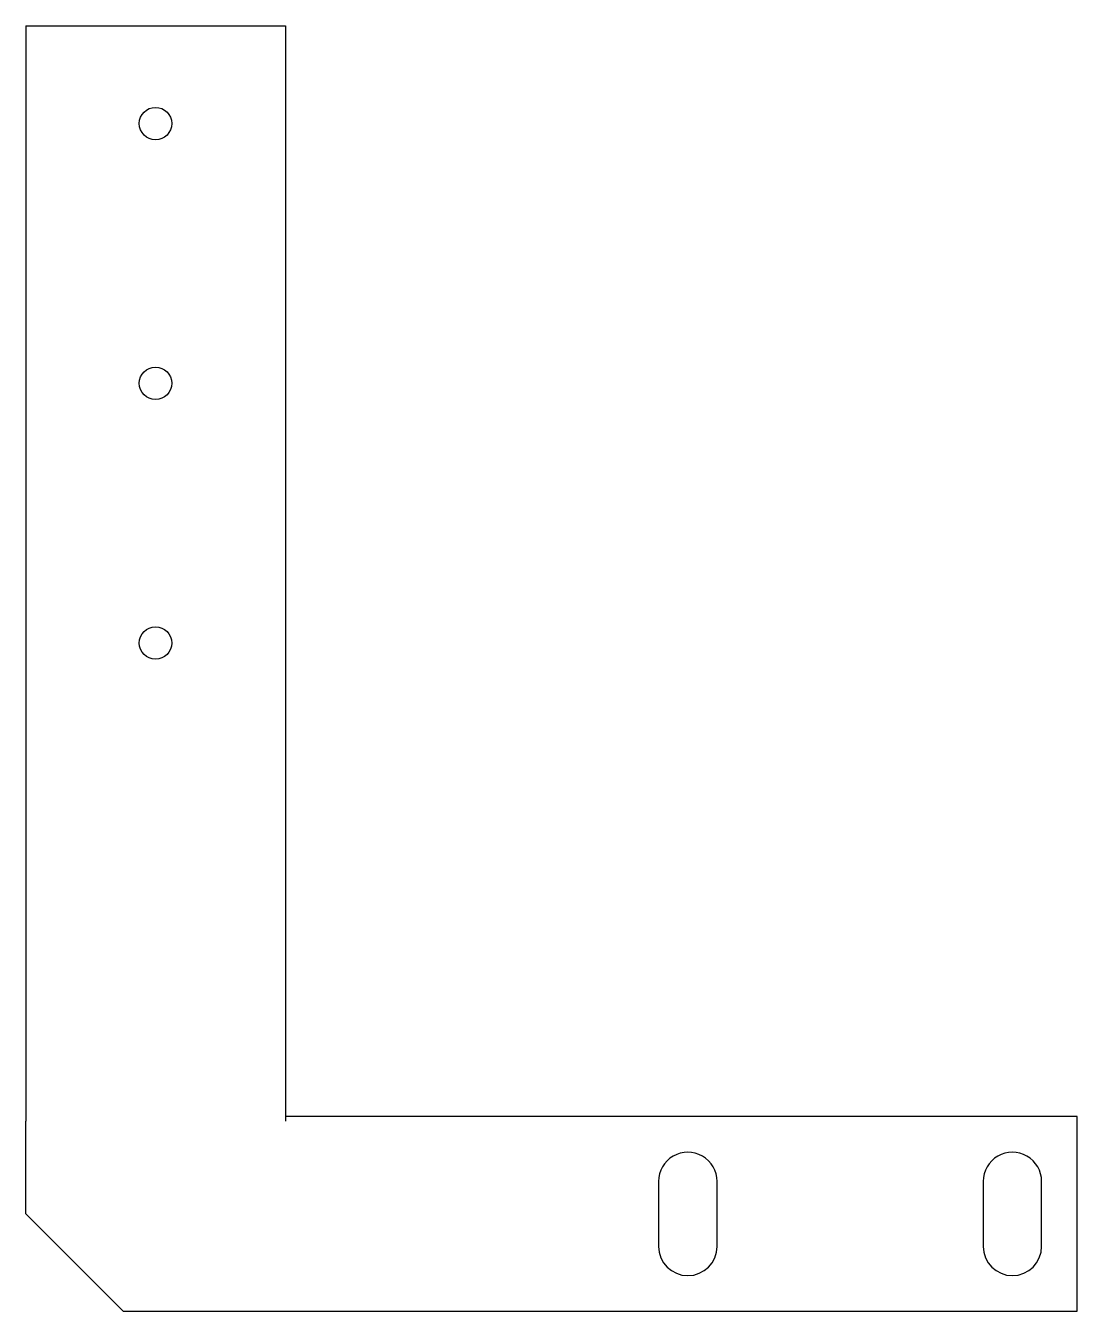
# Model space of a CAD drawing. Header units: millimetres. Extents: x 0 to 420, y 0 to 568.
# Drawn here: x 193.1 to 355.1, y 369.9 to 567.9 of the extents above; entities that cross this region are included whole.
import ezdxf

# ---------------------------------------------------------------- set-up
doc = ezdxf.new("R2010")
doc.units = ezdxf.units.MM
doc.layers.add('1', color=7, linetype='Continuous', true_color=0xffffff)

msp = doc.modelspace()

# ---------------------------------------------------------------- linework, layer by layer
at = {"layer": '1', "color": 30, "linetype": 'Continuous', "lineweight": 25}
for p, q in [((193.09, 567.91), (193.09, 399.2)), ((193.09, 567.91), (233.09, 567.91)), ((233.09, 567.91), (233.09, 399.2)), ((193.09, 384.91), (193.09, 399.2)), ((355.09, 399.91), (233.09, 399.91)), ((355.09, 369.91), (355.09, 399.91)), ((290.59, 389.91), (290.59, 379.91)), ((299.59, 379.91), (299.59, 389.91)), ((340.59, 389.91), (340.59, 379.91)), ((349.59, 379.91), (349.59, 389.91)), ((193.09, 384.91), (208.09, 369.91)), ((208.09, 369.91), (355.09, 369.91))]:
    msp.add_line(p, q, dxfattribs=at)
for centre in [(213.09, 552.84), (213.09, 512.84), (213.09, 472.84)]:
    msp.add_circle(centre, 2.5, dxfattribs=at)
for centre, start, end in [((295.09, 389.91), 0.0001, 180.0001), ((345.09, 389.91), 0.0001, 180.0001), ((295.09, 379.91), 180.0001, 0.0001), ((345.09, 379.91), 180.0001, 0.0001)]:
    msp.add_arc(centre, 4.5, start, end, dxfattribs=at)

doc.saveas('drawing.dxf')
